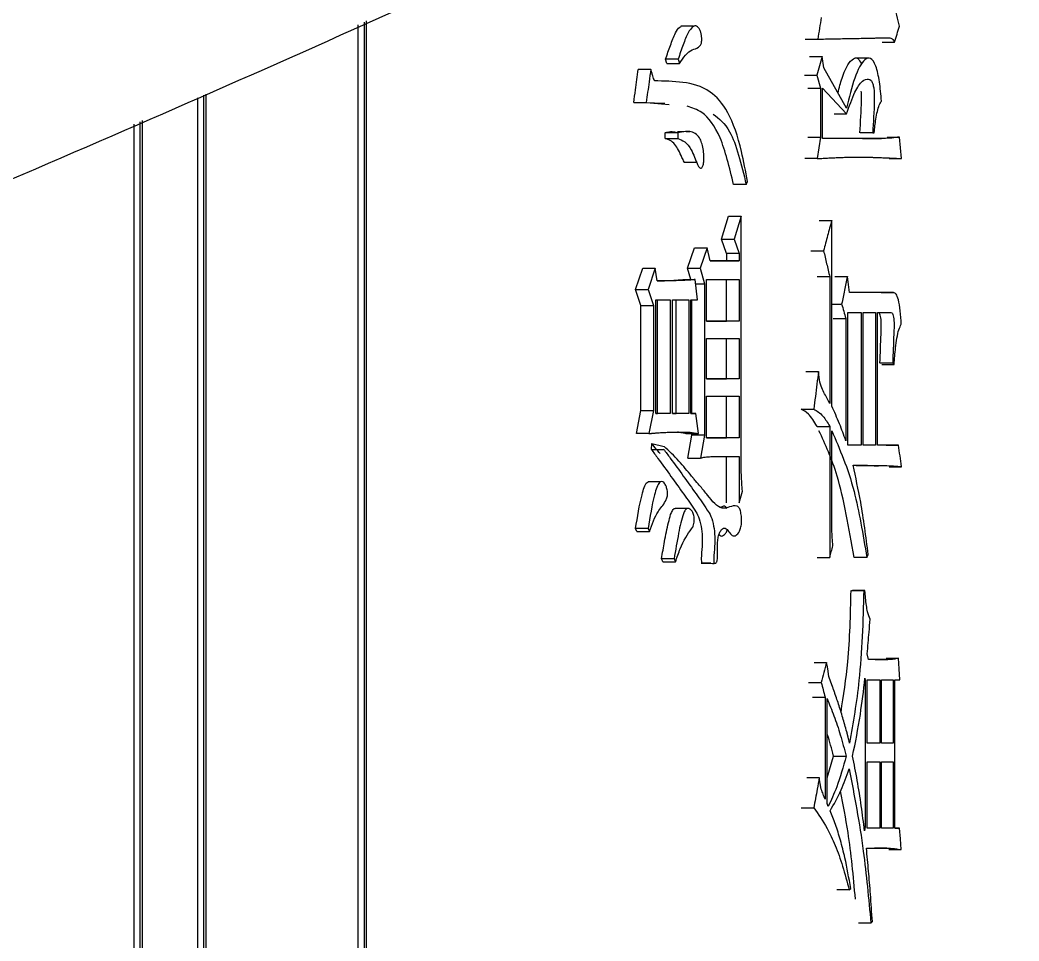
# Model space of a CAD drawing. Header units: millimetres. Extents: x 2687 to 4367, y 1046 to 2234.
# Drawn here: x 3500.65 to 3508.15, y 1393.02 to 1399.94 of the extents above; entities that cross this region are included whole.
import ezdxf

# ---------------------------------------------------------------- set-up
doc = ezdxf.new("R2010")
doc.units = ezdxf.units.MM

msp = doc.modelspace()

# ---------------------------------------------------------------- linework, layer by layer
at = {"color": 7, "linetype": 'Continuous', "lineweight": 25}
for p, q in [((3503.1852, 1399.905), (3503.1851, 1388.3222)), ((3503.2308, 1399.9262), (3503.2306, 1388.3222)), ((3503.2493, 1388.2722), (3503.2495, 1399.9349)), ((3505.7069, 1399.8951), (3505.6116, 1399.8951)), ((3506.5445, 1399.7987), (3506.6391, 1399.7987)), ((3507.1228, 1399.777), (3507.2161, 1399.777)), ((3505.5904, 1399.6472), (3505.4963, 1399.6472)), ((3505.5063, 1399.6147), (3505.4963, 1399.6472)), ((3505.5904, 1399.6472), (3505.6003, 1399.6147)), ((3506.5768, 1399.6688), (3506.6713, 1399.6688)), ((3506.6713, 1399.6688), (3506.6332, 1399.5282)), ((3506.6859, 1399.5823), (3506.6713, 1399.6688)), ((3507.0135, 1399.6543), (3506.9191, 1399.6543)), ((3505.385, 1399.5714), (3505.2912, 1399.5714)), ((3506.5386, 1399.5282), (3506.6332, 1399.5282)), ((3506.6332, 1399.5282), (3506.6596, 1399.4309)), ((3506.856, 1399.2794), (3506.6859, 1399.5823)), ((3502.0236, 1399.3775), (3502.0235, 1388.2722)), ((3502.0437, 1388.3222), (3502.0438, 1399.3859)), ((3506.6596, 1399.4309), (3506.6596, 1399.0631)), ((3506.6743, 1399.4309), (3506.856, 1399.2362)), ((3506.6743, 1399.0523), (3506.6743, 1399.4309)), ((3501.9787, 1399.3587), (3501.9786, 1388.2722)), ((3505.2572, 1399.3226), (3505.3509, 1399.3226)), ((3505.4895, 1399.3148), (3505.2572, 1399.3226)), ((3505.3509, 1399.3226), (3505.5224, 1399.3067)), ((3506.7618, 1399.2362), (3506.856, 1399.2362)), ((3501.502, 1399.1595), (3501.5019, 1390.4511)), ((3501.5464, 1399.178), (3501.5463, 1390.4511)), ((3501.5671, 1390.395), (3501.5672, 1399.1867)), ((3505.587, 1399.0955), (3505.493, 1399.0955)), ((3505.493, 1399.0522), (3505.493, 1399.0955)), ((3505.634, 1399.1025), (3505.5856, 1399.1025)), ((3505.587, 1399.0955), (3505.587, 1399.0522)), ((3505.6809, 1399.1025), (3505.6515, 1399.1025)), ((3507.0524, 1399.0955), (3506.9587, 1399.0955)), ((3507.0524, 1399.0955), (3507.0634, 1399.0955)), ((3505.493, 1399.0522), (3505.587, 1399.0522)), ((3506.6596, 1399.0631), (3506.6362, 1398.9008)), ((3507.1184, 1399.0523), (3506.6743, 1399.0523)), ((3506.9761, 1399.0523), (3507.0223, 1399.0523)), ((3507.0248, 1399.0523), (3507.1184, 1399.0523)), ((3507.1604, 1399.0631), (3507.2536, 1399.0631)), ((3507.2696, 1398.9008), (3507.2536, 1399.0631)), ((3505.634, 1398.8739), (3505.7293, 1398.874)), ((3506.6362, 1398.9008), (3506.5415, 1398.9008)), ((3507.1765, 1398.9008), (3507.2696, 1398.9008)), ((3506.1021, 1398.7061), (3506.0074, 1398.7061)), ((3505.9157, 1398.295), (3505.9696, 1398.4681)), ((3505.9696, 1398.4681), (3506.0642, 1398.4681)), ((3506.0642, 1398.4681), (3506.0103, 1398.295)), ((3506.0642, 1396.6183), (3506.0642, 1398.4681)), ((3506.6496, 1398.4357), (3506.744, 1398.4357)), ((3506.744, 1397.0402), (3506.744, 1398.4357)), ((3505.9157, 1398.295), (3506.0103, 1398.295)), ((3505.9538, 1398.1869), (3505.9157, 1398.295)), ((3506.0103, 1398.295), (3506.0484, 1398.1868)), ((3505.6612, 1398.0787), (3505.7133, 1398.2301)), ((3505.7133, 1398.2301), (3505.8077, 1398.2301)), ((3505.8077, 1398.2301), (3505.7554, 1398.0787)), ((3505.8304, 1398.1328), (3505.8077, 1398.2301)), ((3506.0484, 1398.1868), (3505.9538, 1398.1869)), ((3505.9538, 1398.1869), (3505.9538, 1398.1328)), ((3506.0484, 1398.1868), (3506.0484, 1398.1328)), ((3506.5884, 1398.2085), (3506.683, 1398.2085)), ((3505.9538, 1398.1328), (3506.0484, 1398.1328)), ((3505.2708, 1397.9164), (3505.3251, 1398.0787)), ((3505.3251, 1398.0787), (3505.4189, 1398.0787)), ((3505.4189, 1398.0787), (3505.3645, 1397.9164)), ((3505.4325, 1397.9813), (3505.4189, 1398.0787)), ((3505.6612, 1398.0787), (3505.7554, 1398.0787)), ((3505.6849, 1397.9921), (3505.6612, 1398.0787)), ((3505.7554, 1398.0787), (3505.7881, 1397.9597)), ((3505.6252, 1397.9921), (3505.7194, 1397.9921)), ((3505.7358, 1397.8407), (3505.7194, 1397.9921)), ((3505.7229, 1397.9597), (3505.7881, 1397.9597)), ((3505.7881, 1397.9597), (3505.7881, 1396.8239)), ((3505.8044, 1397.6784), (3505.8044, 1397.9921)), ((3505.8044, 1397.9921), (3506.0484, 1397.9921)), ((3505.9538, 1397.6784), (3505.9538, 1397.9921)), ((3506.0484, 1397.9921), (3506.0484, 1397.6784)), ((3506.6351, 1398.0138), (3506.7295, 1398.0138)), ((3506.7295, 1398.0138), (3506.7295, 1397.0619)), ((3506.7675, 1398.0138), (3506.8617, 1398.0138)), ((3505.2708, 1397.9164), (3505.3645, 1397.9164)), ((3505.3115, 1397.7974), (3505.2708, 1397.9164)), ((3505.3645, 1397.9164), (3505.4053, 1397.7974)), ((3507.2079, 1397.8948), (3506.8787, 1397.8948)), ((3507.1146, 1397.8948), (3507.2079, 1397.8948)), ((3505.3115, 1397.7974), (3505.4053, 1397.7974)), ((3505.3115, 1397.0077), (3505.3115, 1397.7974)), ((3505.4053, 1397.7974), (3505.4053, 1397.0077)), ((3505.4223, 1396.9861), (3505.4223, 1397.8407)), ((3505.4223, 1397.8407), (3505.5302, 1397.8407)), ((3505.4362, 1396.9861), (3505.4362, 1397.8407)), ((3505.5302, 1397.8407), (3505.5302, 1396.9861)), ((3505.5469, 1396.9861), (3505.5469, 1397.8407)), ((3505.5469, 1397.8407), (3505.6699, 1397.8407)), ((3505.5758, 1396.9861), (3505.5758, 1397.8407)), ((3505.6699, 1397.8407), (3505.6699, 1396.9861)), ((3505.6864, 1397.8407), (3505.7358, 1397.8407)), ((3505.6864, 1396.9861), (3505.6864, 1397.8407)), ((3505.6938, 1396.9861), (3505.6938, 1397.8407)), ((3506.744, 1397.8083), (3506.8189, 1397.8083)), ((3506.8645, 1396.7482), (3506.8645, 1397.7434)), ((3506.8645, 1397.7434), (3506.9661, 1397.7434)), ((3506.9661, 1397.7434), (3506.9661, 1396.7482)), ((3506.9801, 1396.7482), (3506.9801, 1397.7434)), ((3506.9801, 1397.7434), (3507.0744, 1397.7434)), ((3507.0744, 1397.7434), (3507.0744, 1396.7482)), ((3507.0882, 1397.7434), (3507.189, 1397.7434)), ((3507.0882, 1396.7482), (3507.0882, 1397.7434)), ((3507.0929, 1397.7434), (3507.189, 1397.7434)), ((3506.0484, 1397.6784), (3505.8044, 1397.6784)), ((3505.8044, 1397.6784), (3505.9538, 1397.6784)), ((3506.0484, 1397.6784), (3505.9538, 1397.6784)), ((3506.7561, 1397.7001), (3506.8503, 1397.7001)), ((3506.8503, 1397.7001), (3506.8503, 1396.7806)), ((3505.8044, 1397.2457), (3505.8044, 1397.5486)), ((3505.8044, 1397.5486), (3506.0484, 1397.5486)), ((3505.9537, 1397.2457), (3505.9538, 1397.5486)), ((3506.0484, 1397.5486), (3506.0484, 1397.2457)), ((3507.2025, 1397.3648), (3507.1092, 1397.3648)), ((3507.12, 1397.354), (3507.2133, 1397.354)), ((3507.2025, 1397.3648), (3507.2133, 1397.354)), ((3506.5503, 1397.3), (3506.645, 1397.3)), ((3506.0484, 1397.2457), (3505.8044, 1397.2457)), ((3505.8044, 1397.2457), (3505.9537, 1397.2457)), ((3506.0484, 1397.2457), (3505.9537, 1397.2457)), ((3505.8044, 1396.8022), (3505.8044, 1397.1159)), ((3505.8044, 1397.1159), (3506.0484, 1397.1159)), ((3505.9537, 1396.8022), (3505.9537, 1397.1159)), ((3506.0484, 1397.1159), (3506.0484, 1396.8022)), ((3505.2775, 1396.8347), (3505.3115, 1397.0077)), ((3505.3115, 1397.0077), (3505.4053, 1397.0077)), ((3505.4053, 1397.0077), (3505.3713, 1396.8347)), ((3505.5302, 1396.9861), (3505.4223, 1396.9861)), ((3505.4223, 1396.9861), (3505.4362, 1396.9861)), ((3505.5302, 1396.9861), (3505.4362, 1396.9861)), ((3505.6699, 1396.9861), (3505.5469, 1396.9861)), ((3505.5469, 1396.9861), (3505.5758, 1396.9861)), ((3505.6699, 1396.9861), (3505.5758, 1396.9861)), ((3505.7226, 1396.9861), (3505.6864, 1396.9861)), ((3505.6864, 1396.9861), (3505.7226, 1396.9861)), ((3505.7423, 1396.8347), (3505.7226, 1396.9861)), ((3506.5143, 1397.0185), (3506.6096, 1397.0185)), ((3505.3713, 1396.8347), (3505.2775, 1396.8347)), ((3505.5857, 1396.8455), (3505.6798, 1396.8455)), ((3505.6481, 1396.8347), (3505.7423, 1396.8347)), ((3505.6644, 1396.6508), (3505.6938, 1396.8239)), ((3505.6798, 1396.8455), (3505.7423, 1396.8347)), ((3505.6938, 1396.8239), (3505.6938, 1396.8347)), ((3505.7881, 1396.8239), (3505.6938, 1396.8239)), ((3505.7881, 1396.8239), (3505.7587, 1396.6508)), ((3506.635, 1396.8888), (3506.7295, 1396.8888)), ((3506.7295, 1396.8888), (3506.7295, 1395.9044)), ((3506.744, 1396.2073), (3506.744, 1396.8563)), ((3505.3892, 1396.7157), (3505.3926, 1396.7589)), ((3505.3926, 1396.7589), (3505.4848, 1396.7373)), ((3506.0484, 1396.8022), (3505.8044, 1396.8022)), ((3505.8044, 1396.8022), (3505.9537, 1396.8022)), ((3506.0484, 1396.8022), (3505.9537, 1396.8022)), ((3506.9661, 1396.7482), (3506.8645, 1396.7482)), ((3506.9661, 1396.7482), (3506.8721, 1396.7482)), ((3507.0744, 1396.7482), (3506.9801, 1396.7482)), ((3507.0744, 1396.7482), (3506.9807, 1396.7482)), ((3507.2455, 1396.7482), (3507.0882, 1396.7482)), ((3507.1523, 1396.7482), (3507.2455, 1396.7482)), ((3505.6644, 1396.6508), (3505.7587, 1396.6508)), ((3505.9537, 1396.3155), (3505.9537, 1396.6616)), ((3506.0484, 1396.6616), (3506.0484, 1396.3155)), ((3507.1764, 1396.5859), (3507.2696, 1396.5859)), ((3505.4585, 1396.4722), (3505.3646, 1396.4722)), ((3506.0484, 1396.3155), (3506.0736, 1396.402)), ((3505.6637, 1396.2728), (3505.5684, 1396.2728)), ((3505.2809, 1396.0991), (3505.2707, 1396.1207)), ((3505.2809, 1396.0991), (3505.3747, 1396.0991)), ((3505.3645, 1396.1207), (3505.3747, 1396.0991)), ((3507.0079, 1395.9044), (3507.019, 1395.926)), ((3505.5602, 1395.8936), (3505.4663, 1395.8936)), ((3505.4763, 1395.872), (3505.5703, 1395.872)), ((3505.8365, 1395.8611), (3505.7716, 1395.8611)), ((3506.635, 1395.9044), (3506.7295, 1395.9044)), ((3507.0079, 1395.9044), (3506.9141, 1395.9044)), ((3506.8917, 1395.6556), (3506.9856, 1395.6556)), ((3506.994, 1395.6556), (3506.9001, 1395.6556)), ((3506.994, 1395.6556), (3506.9856, 1395.6556)), ((3507.0218, 1395.1364), (3507.0107, 1395.1797)), ((3506.6117, 1395.1148), (3506.7063, 1395.1148)), ((3507.1646, 1395.1364), (3507.0218, 1395.1364)), ((3507.0712, 1395.1364), (3507.1646, 1395.1364)), ((3507.1523, 1395.1472), (3507.2455, 1395.1472)), ((3506.5708, 1394.9633), (3506.6654, 1394.9633)), ((3506.9968, 1394.9633), (3506.9968, 1393.8816)), ((3507.0107, 1394.509), (3507.0107, 1394.985)), ((3507.0107, 1394.985), (3507.1046, 1394.985)), ((3507.1046, 1394.985), (3507.1046, 1394.509)), ((3507.1183, 1394.509), (3507.1183, 1394.985)), ((3507.1183, 1394.985), (3507.2052, 1394.985)), ((3507.2052, 1394.985), (3507.2052, 1394.509)), ((3507.2186, 1394.985), (3507.2562, 1394.985)), ((3507.2186, 1393.8708), (3507.2186, 1394.985)), ((3506.6001, 1394.8551), (3506.6946, 1394.8551)), ((3506.6946, 1394.8551), (3506.6946, 1394.0871)), ((3506.7091, 1394.0547), (3506.7092, 1394.8443)), ((3507.1046, 1394.509), (3507.0107, 1394.509)), ((3507.1046, 1394.509), (3507.011, 1394.509)), ((3507.2052, 1394.509), (3507.1183, 1394.509)), ((3507.2052, 1394.509), (3507.1183, 1394.509)), ((3506.7091, 1394.2482), (3506.7574, 1394.4117)), ((3506.7588, 1394.4117), (3506.853, 1394.4117)), ((3507.0107, 1393.8708), (3507.0107, 1394.3684)), ((3507.0107, 1394.3684), (3507.1046, 1394.3684)), ((3507.1046, 1394.3684), (3507.1046, 1393.8708)), ((3507.1182, 1393.8708), (3507.1183, 1394.3684)), ((3507.1183, 1394.3684), (3507.2052, 1394.3684)), ((3507.2052, 1394.3684), (3507.2052, 1393.8708)), ((3506.5561, 1394.2494), (3506.6507, 1394.2494)), ((3506.7178, 1394.0331), (3506.7091, 1394.0547)), ((3506.9968, 1393.8816), (3506.9869, 1393.8816)), ((3506.9968, 1393.8816), (3506.9912, 1393.8492)), ((3507.1046, 1393.8708), (3507.0107, 1393.8708)), ((3507.1046, 1393.8708), (3507.011, 1393.8708)), ((3507.2052, 1393.8708), (3507.1182, 1393.8708)), ((3507.2052, 1393.8708), (3507.1182, 1393.8708)), ((3507.2535, 1393.8708), (3507.2186, 1393.8708)), ((3507.2186, 1393.8708), (3507.2535, 1393.8708)), ((3507.0051, 1393.7193), (3507.1591, 1393.7194)), ((3507.1591, 1393.7194), (3507.0657, 1393.7194)), ((3507.1737, 1393.7085), (3507.2669, 1393.7085)), ((3506.8758, 1393.4056), (3506.7816, 1393.4056)), ((3506.8758, 1393.4056), (3506.8871, 1393.4164)), ((3507.0384, 1393.1568), (3507.0495, 1393.1677))]:
    msp.add_line(p, q, dxfattribs=at)
at = {"color": 7, "linetype": 'Continuous', "lineweight": 25, "flags": 128}
for points in [[(3505.5063, 1399.6147), (3505.5475, 1399.6147), (3505.5739, 1399.6147), (3505.6003, 1399.6147)], [(3506.565, 1399.4309), (3506.6119, 1399.4309), (3506.6596, 1399.4309)], [(3506.565, 1399.0631), (3506.6119, 1399.0631), (3506.6596, 1399.0631)], [(3506.1021, 1398.7061), (3506.1067, 1398.7169), (3506.1114, 1398.7276)], [(3506.8787, 1397.8948), (3506.8702, 1397.9543), (3506.8617, 1398.0138)], [(3505.3892, 1396.7157), (3505.4314, 1396.7157), (3505.4573, 1396.7157), (3505.4831, 1396.7157)], [(3505.3645, 1396.1207), (3505.3297, 1396.1207), (3505.3002, 1396.1207), (3505.2707, 1396.1207)], [(3505.4763, 1395.872), (3505.4737, 1395.8775), (3505.4712, 1395.883), (3505.4663, 1395.8936)], [(3505.5603, 1395.8936), (3505.5628, 1395.8881), (3505.5665, 1395.88), (3505.5703, 1395.872)], [(3506.7237, 1395.0066), (3506.7166, 1395.0505), (3506.7114, 1395.0826), (3506.7063, 1395.1148)], [(3507.2562, 1394.985), (3507.2508, 1395.0661), (3507.2455, 1395.1472)], [(3506.994, 1394.9958), (3506.9954, 1394.9796), (3506.9968, 1394.9633)], [(3506.6654, 1394.1628), (3506.6581, 1394.2061), (3506.6507, 1394.2494)], [(3506.5149, 1394.0222), (3506.5383, 1394.0222), (3506.5624, 1394.0222), (3506.6096, 1394.0222)], [(3507.2669, 1393.7085), (3507.2602, 1393.7897), (3507.2535, 1393.8708)], [(3507.0384, 1393.1568), (3506.9994, 1393.1568), (3506.971, 1393.1568), (3506.9447, 1393.1568)]]:
    msp.add_lwpolyline(points, dxfattribs=at)
at = {"color": 7, "linetype": 'Continuous', "lineweight": 25}
for points, knots in [([(3433.103, 1384.9982), (3435.6633, 1385.0231), (3439.2437, 1385.0579), (3444.513, 1385.3366), (3448.9774, 1385.672), (3454.2935, 1386.2376), (3459.8625, 1387.0109), (3465.6759, 1388.0209), (3471.6471, 1389.277), (3477.7232, 1390.7877), (3483.8611, 1392.5584), (3490.0263, 1394.5925), (3496.1899, 1396.892), (3502.3267, 1399.4573), (3508.4149, 1402.2876), (3514.4344, 1405.3814), (3520.3671, 1408.736), (3526.1963, 1412.3482), (3531.906, 1416.2138), (3537.4816, 1420.3279), (3542.9088, 1424.6851), (3548.1745, 1429.2793), (3553.2658, 1434.1039), (3558.1707, 1439.1515), (3562.8776, 1444.4144), (3567.3754, 1449.8844), (3571.6536, 1455.5526), (3575.7023, 1461.4099), (3579.512, 1467.4465), (3583.0736, 1473.6524), (3586.3788, 1480.017), (3589.4197, 1486.5295), (3592.1888, 1493.1788), (3594.6792, 1499.9532), (3596.8846, 1506.8408), (3598.7993, 1513.8297), (3600.4178, 1520.9073), (3601.7357, 1528.0609), (3602.7486, 1535.2779), (3603.453, 1542.5451), (3603.8458, 1549.8493), (3603.9247, 1557.1772), (3603.6878, 1564.5152), (3603.1336, 1571.8499), (3602.2614, 1579.1676), (3601.0711, 1586.4546), (3599.563, 1593.6972), (3597.7379, 1600.8818), (3595.5975, 1607.9947), (3593.1436, 1615.0222), (3590.3788, 1621.9508), (3587.3061, 1628.7671), (3583.929, 1635.4577), (3580.2514, 1642.0096), (3576.2777, 1648.4096), (3572.0127, 1654.645), (3567.4616, 1660.703), (3562.6296, 1666.5713), (3557.5225, 1672.2377), (3552.1459, 1677.6903), (3546.6992, 1682.7379), (3541.2258, 1687.3901), (3535.7676, 1691.6596), (3530.1427, 1695.7019), (3524.3612, 1699.5104), (3518.4338, 1703.0785), (3512.3713, 1706.4005), (3506.1855, 1709.4708), (3499.8889, 1712.2842), (3493.4952, 1714.8362), (3487.02, 1717.1223), (3480.4823, 1719.1385), (3473.9074, 1720.8811), (3467.3346, 1722.3459), (3460.8407, 1723.5274), (3454.5512, 1724.4245), (3449.0275, 1725.008), (3444.1447, 1725.3756), (3439.3206, 1725.6153), (3433.3462, 1725.7324), (3427.8294, 1725.6221), (3422.5602, 1725.3503), (3418.0958, 1725.0129), (3412.7797, 1724.4479), (3407.2107, 1723.6744), (3401.3973, 1722.6644), (3395.4261, 1721.4084), (3389.35, 1719.8977), (3383.2121, 1718.127), (3377.0468, 1716.0928), (3370.8833, 1713.7933), (3364.7465, 1711.2281), (3358.6583, 1708.3978), (3352.6388, 1705.304), (3346.7061, 1701.9493), (3340.8769, 1698.3372), (3335.1672, 1694.4716), (3329.5916, 1690.3575), (3324.1643, 1686.0003), (3318.8987, 1681.4061), (3313.8073, 1676.5815), (3308.9025, 1671.5339), (3304.1956, 1666.2709), (3299.6978, 1660.801), (3295.4196, 1655.1327), (3291.3709, 1649.2755), (3287.5613, 1643.2389), (3283.9995, 1637.033), (3280.6947, 1630.6682), (3277.652, 1624.1563), (3274.89, 1617.5048), (3272.553, 1611.2228), (3271.2745, 1607.1176), (3270.7112, 1605.3092)], [0, 0, 0, 0, 0.010207, 0.014274, 0.021037, 0.028056, 0.035587, 0.043451, 0.051578, 0.059911, 0.06841, 0.077044, 0.085791, 0.094634, 0.103558, 0.112554, 0.121612, 0.130726, 0.13989, 0.149098, 0.158347, 0.167633, 0.176954, 0.186306, 0.195688, 0.205098, 0.214535, 0.223996, 0.233481, 0.242989, 0.252518, 0.262068, 0.271639, 0.281229, 0.290838, 0.300466, 0.310113, 0.319778, 0.329461, 0.339162, 0.348881, 0.358618, 0.368373, 0.378146, 0.387938, 0.397748, 0.407578, 0.417427, 0.427296, 0.437185, 0.447097, 0.457031, 0.466988, 0.47697, 0.486979, 0.497016, 0.507082, 0.517181, 0.527315, 0.537488, 0.547704, 0.556915, 0.566123, 0.575327, 0.584526, 0.593719, 0.602905, 0.612082, 0.621247, 0.630396, 0.639524, 0.64862, 0.657668, 0.666638, 0.675463, 0.683979, 0.691963, 0.697606, 0.703501, 0.71122, 0.721427, 0.725494, 0.732257, 0.739276, 0.746807, 0.754671, 0.762798, 0.771131, 0.77963, 0.788264, 0.797011, 0.805853, 0.814778, 0.823774, 0.832832, 0.841946, 0.85111, 0.860318, 0.869567, 0.878853, 0.888174, 0.897526, 0.906908, 0.916318, 0.925755, 0.935216, 0.944701, 0.954208, 0.963738, 0.973288, 0.982858, 0.992449, 1, 1, 1, 1]), ([(3507.2536, 1399.896), (3507.2402, 1399.9501), (3507.2144, 1400.0547), (3507.1797, 1400.2224), (3507.1588, 1400.3365), (3507.1484, 1400.3936)], [0, 0, 0, 0, 0.347854, 0.67337, 1, 1, 1, 1]), ([(3505.6003, 1399.6147), (3505.6153, 1399.6373), (3505.6455, 1399.6828), (3505.6944, 1399.7239), (3505.7317, 1399.7267), (3505.7543, 1399.7464), (3505.7621, 1399.758), (3505.7665, 1399.7738), (3505.7681, 1399.7897), (3505.7679, 1399.8107), (3505.7649, 1399.8348), (3505.7583, 1399.8604), (3505.7444, 1399.8854), (3505.7237, 1399.9023), (3505.6948, 1399.8922), (3505.6617, 1399.8433), (3505.6268, 1399.7551), (3505.6025, 1399.6846), (3505.5904, 1399.6472), (3505.5904, 1399.6472)], [0, 0, 0, 0, 0.122963, 0.247031, 0.370505, 0.395962, 0.421667, 0.433716, 0.445798, 0.461982, 0.485013, 0.50855, 0.540716, 0.603687, 0.664288, 0.751122, 0.871606, 0.999878, 1, 1, 1, 1]), ([(3506.6655, 1399.9609), (3506.6611, 1399.9339), (3506.6523, 1399.8798), (3506.6435, 1399.8257), (3506.6391, 1399.7987)], [0, 0, 0, 0, 0.5, 1, 1, 1, 1]), ([(3507.2161, 1399.777), (3507.2223, 1399.7969), (3507.2349, 1399.8365), (3507.2474, 1399.8762), (3507.2536, 1399.896)], [0, 0, 0, 0, 0.499999, 1, 1, 1, 1]), ([(3505.4963, 1399.6472), (3505.5081, 1399.6826), (3505.5318, 1399.7538), (3505.5662, 1399.8382), (3505.5943, 1399.8866), (3505.6089, 1399.8913), (3505.6123, 1399.8924)], [0, 0, 0, 0, 0.3465962, 0.6953672, 0.9290108, 1, 1, 1, 1]), ([(3506.6391, 1399.7987), (3506.6584, 1399.799), (3506.697, 1399.7998), (3506.7543, 1399.8008), (3506.8112, 1399.8019), (3506.8582, 1399.8027), (3506.9049, 1399.8035), (3506.9514, 1399.8044), (3507.0066, 1399.8055), (3507.0523, 1399.8066), (3507.0941, 1399.8076), (3507.125, 1399.8084), (3507.1539, 1399.809), (3507.1683, 1399.8093), (3507.1755, 1399.8095)], [0, 0, 0, 0, 0.104023, 0.208045, 0.312068, 0.416091, 0.468102, 0.572125, 0.676148, 0.78017, 0.832182, 0.916091, 0.958045, 1, 1, 1, 1]), ([(3507.1755, 1399.8095), (3507.1834, 1399.8079), (3507.1974, 1399.8051), (3507.2103, 1399.7856), (3507.2161, 1399.777)], [0, 0, 0, 0, 0.557581, 1, 1, 1, 1]), ([(3506.7915, 1399.3943), (3506.8011, 1399.4328), (3506.8295, 1399.5469), (3506.8822, 1399.6423), (3506.9364, 1399.668), (3506.9581, 1399.6291), (3506.9669, 1399.6134)], [0, 0, 0, 0, 0.215613, 0.638466, 0.853974, 1, 1, 1, 1]), ([(3507.1184, 1399.3335), (3507.1137, 1399.3824), (3507.1046, 1399.4787), (3507.0784, 1399.6067), (3507.0363, 1399.664), (3506.9783, 1399.6465), (3506.9127, 1399.5153), (3506.8751, 1399.3591), (3506.856, 1399.2794)], [0, 0, 0, 0, 0.1273113, 0.25064, 0.3763468, 0.5011022, 0.7458194, 1, 1, 1, 1]), ([(3505.2572, 1399.3226), (3505.2614, 1399.354), (3505.2693, 1399.4111), (3505.2806, 1399.494), (3505.2877, 1399.5456), (3505.2912, 1399.5714)], [0, 0, 0, 0, 0.377799, 0.688899, 1, 1, 1, 1]), ([(3505.385, 1399.5714), (3505.3807, 1399.5401), (3505.3729, 1399.483), (3505.3615, 1399.4), (3505.3544, 1399.3484), (3505.3509, 1399.3226)], [0, 0, 0, 0, 0.377734, 0.688867, 1, 1, 1, 1]), ([(3505.4122, 1399.4849), (3505.4082, 1399.4974), (3505.4018, 1399.518), (3505.3927, 1399.5469), (3505.3875, 1399.5633), (3505.385, 1399.5714)], [0, 0, 0, 0, 0.4325048, 0.7162517, 1, 1, 1, 1]), ([(3506.1114, 1398.7276), (3506.0974, 1398.8053), (3506.061, 1399.0072), (3505.9692, 1399.2712), (3505.8139, 1399.437), (3505.6267, 1399.4801), (3505.484, 1399.4833), (3505.4122, 1399.4848)], [0, 0, 0, 0, 0.112639, 0.292888, 0.474955, 0.735645, 1, 1, 1, 1]), ([(3506.856, 1399.2362), (3506.8763, 1399.2944), (3506.9124, 1399.3979), (3506.9701, 1399.4884), (3507.0121, 1399.5006), (3507.0383, 1399.4934), (3507.0509, 1399.4707), (3507.0591, 1399.4423), (3507.0645, 1399.3965), (3507.0635, 1399.2772), (3507.0572, 1399.175), (3507.0524, 1399.0955)], [0, 0, 0, 0, 0.23749, 0.42213, 0.564767, 0.621672, 0.660735, 0.693272, 0.725999, 0.787152, 1, 1, 1, 1]), ([(3506.9564, 1399.0955), (3506.9611, 1399.1759), (3506.9667, 1399.2724), (3506.9687, 1399.3795), (3506.9668, 1399.4019), (3506.9662, 1399.4083)], [0, 0, 0, 0, 0.779722, 0.936775, 1, 1, 1, 1]), ([(3507.0634, 1399.0955), (3507.0673, 1399.13), (3507.0737, 1399.1864), (3507.0868, 1399.2564), (3507.1009, 1399.3054), (3507.1126, 1399.3242), (3507.1184, 1399.3335)], [0, 0, 0, 0, 0.348649, 0.570981, 0.788219, 1, 1, 1, 1]), ([(3506.0074, 1398.7061), (3505.9765, 1398.8338), (3505.9159, 1399.085), (3505.7835, 1399.2574), (3505.6956, 1399.2832), (3505.6583, 1399.2942)], [0, 0, 0, 0, 0.372916, 0.733547, 1, 1, 1, 1]), ([(3505.8541, 1399.2343), (3505.8975, 1399.201), (3506.0015, 1399.1214), (3506.0651, 1398.8588), (3506.1021, 1398.7061)], [0, 0, 0, 0, 0.418252, 1, 1, 1, 1]), ([(3505.493, 1399.0955), (3505.5109, 1399.1), (3505.542, 1399.1079), (3505.5728, 1399.1002), (3505.586, 1399.0969)], [0, 0, 0, 0, 0.573402, 1, 1, 1, 1]), ([(3505.587, 1399.0522), (3505.6048, 1399.0455), (3505.6404, 1399.0321), (3505.6936, 1398.9728), (3505.7232, 1398.8819), (3505.7464, 1398.8369), (3505.7573, 1398.8275), (3505.7675, 1398.8306), (3505.7757, 1398.8422), (3505.7808, 1398.859), (3505.7838, 1398.8811), (3505.7845, 1398.9166), (3505.7809, 1398.9633), (3505.7711, 1399.0115), (3505.7541, 1399.0554), (3505.7125, 1399.1051), (3505.6541, 1399.1075), (3505.6064, 1399.0989), (3505.587, 1399.0955)], [0, 0, 0, 0, 0.115518, 0.231634, 0.360314, 0.38877, 0.411137, 0.433609, 0.45467, 0.468652, 0.482629, 0.505933, 0.545458, 0.585905, 0.62732, 0.690876, 0.874624, 1, 1, 1, 1]), ([(3505.6351, 1398.8762), (3505.6299, 1398.8875), (3505.608, 1398.9353), (3505.5646, 1399.0271), (3505.5182, 1399.0433), (3505.493, 1399.0522)], [0, 0, 0, 0, 0.12447, 0.525331, 1, 1, 1, 1]), ([(3507.2536, 1399.0631), (3507.2345, 1399.0602), (3507.2026, 1399.0555), (3507.1574, 1399.053), (3507.1314, 1399.0525), (3507.1184, 1399.0523)], [0, 0, 0, 0, 0.427543, 0.713753, 1, 1, 1, 1]), ([(3506.6362, 1398.9008), (3506.6398, 1398.901), (3506.6471, 1398.9014), (3506.658, 1398.902), (3506.6726, 1398.9028), (3506.6907, 1398.9038), (3506.7125, 1398.905), (3506.7341, 1398.9061), (3506.7557, 1398.9071), (3506.7772, 1398.9081), (3506.7986, 1398.909), (3506.8164, 1398.9097), (3506.8342, 1398.9103), (3506.852, 1398.9108), (3506.8732, 1398.9114), (3506.8908, 1398.9117), (3506.9049, 1398.9118), (3506.9154, 1398.9119), (3506.9259, 1398.912), (3506.9364, 1398.912), (3506.9452, 1398.912), (3506.9521, 1398.912), (3506.9574, 1398.912), (3506.9626, 1398.912), (3506.9678, 1398.9119), (3506.9722, 1398.9119), (3506.9756, 1398.9119), (3506.9791, 1398.9118), (3506.9835, 1398.9118), (3506.9887, 1398.9117), (3506.9939, 1398.9117), (3506.9991, 1398.9116), (3507.0043, 1398.9115), (3507.0095, 1398.9114), (3507.0164, 1398.9113), (3507.025, 1398.9111), (3507.0353, 1398.9109), (3507.0457, 1398.9106), (3507.056, 1398.9103), (3507.0663, 1398.91), (3507.0765, 1398.9097), (3507.0902, 1398.9092), (3507.1073, 1398.9086), (3507.1277, 1398.9078), (3507.148, 1398.9069), (3507.1683, 1398.906), (3507.1851, 1398.9052), (3507.1985, 1398.9045), (3507.2086, 1398.904), (3507.2187, 1398.9035), (3507.2287, 1398.903), (3507.2387, 1398.9025), (3507.2488, 1398.9019), (3507.2592, 1398.9014), (3507.2661, 1398.901), (3507.2696, 1398.9008)], [0, 0, 0, 0, 0.016501, 0.033002, 0.049503, 0.082504, 0.115506, 0.148508, 0.18151, 0.214512, 0.247513, 0.280515, 0.297016, 0.330018, 0.36302, 0.396021, 0.412522, 0.429023, 0.445524, 0.462025, 0.478526, 0.486776, 0.495027, 0.503277, 0.511528, 0.519778, 0.523903, 0.528029, 0.536279, 0.54453, 0.55278, 0.56103, 0.569281, 0.577531, 0.585782, 0.602283, 0.618784, 0.635284, 0.651785, 0.668286, 0.684787, 0.701288, 0.73429, 0.767292, 0.800293, 0.833295, 0.866297, 0.882798, 0.899299, 0.9158, 0.932301, 0.948801, 0.965302, 0.982651, 1, 1, 1, 1]), ([(3506.744, 1398.4357), (3506.7339, 1398.3978), (3506.7136, 1398.3221), (3506.6932, 1398.2464), (3506.683, 1398.2085)], [0, 0, 0, 0, 0.5, 1, 1, 1, 1]), ([(3506.683, 1398.2085), (3506.6908, 1398.1761), (3506.7063, 1398.1112), (3506.7218, 1398.0463), (3506.7295, 1398.0138)], [0, 0, 0, 0, 0.500001, 1, 1, 1, 1]), ([(3506.0484, 1398.1328), (3506.0166, 1398.1328), (3505.9446, 1398.1328), (3505.8713, 1398.1328), (3505.8304, 1398.1328)], [0, 0, 0, 0, 0.44202, 1, 1, 1, 1]), ([(3505.8304, 1398.1328), (3505.8313, 1398.1328), (3505.8729, 1398.1328), (3505.9137, 1398.1328), (3505.9538, 1398.1328)], [0, 0, 0, 0, 0.020471, 1, 1, 1, 1]), ([(3505.7194, 1397.9921), (3505.7178, 1397.992), (3505.7133, 1397.9915), (3505.7056, 1397.9908), (3505.6965, 1397.9899), (3505.6888, 1397.9892), (3505.6827, 1397.9886), (3505.6781, 1397.9883), (3505.6735, 1397.9879), (3505.6689, 1397.9875), (3505.6643, 1397.9872), (3505.6597, 1397.9869), (3505.6551, 1397.9866), (3505.6458, 1397.9861), (3505.6135, 1397.9844), (3505.5764, 1397.983), (3505.5437, 1397.9825), (3505.5344, 1397.9823), (3505.5297, 1397.9822), (3505.5251, 1397.9822), (3505.5204, 1397.9821), (3505.5157, 1397.982), (3505.511, 1397.982), (3505.5063, 1397.9819), (3505.5017, 1397.9819), (3505.497, 1397.9818), (3505.4923, 1397.9818), (3505.4876, 1397.9817), (3505.4829, 1397.9817), (3505.4782, 1397.9816), (3505.4743, 1397.9816), (3505.4711, 1397.9816), (3505.4688, 1397.9816), (3505.4664, 1397.9815), (3505.4641, 1397.9815), (3505.4617, 1397.9815), (3505.4594, 1397.9815), (3505.457, 1397.9815), (3505.4547, 1397.9815), (3505.4523, 1397.9814), (3505.45, 1397.9814), (3505.4476, 1397.9814), (3505.4453, 1397.9814), (3505.4429, 1397.9814), (3505.4405, 1397.9813), (3505.4382, 1397.9813), (3505.4355, 1397.9813), (3505.4336, 1397.9813), (3505.4325, 1397.9813)], [0, 0, 0, 0, 0.016204, 0.048613, 0.081022, 0.11343, 0.129634, 0.145839, 0.162043, 0.178247, 0.194452, 0.210656, 0.22686, 0.243065, 0.307882, 0.567153, 0.631971, 0.648175, 0.664379, 0.680584, 0.696788, 0.712992, 0.729197, 0.745401, 0.761605, 0.777809, 0.794014, 0.810218, 0.826422, 0.842627, 0.858831, 0.866933, 0.875035, 0.883137, 0.89124, 0.899342, 0.907444, 0.915546, 0.923648, 0.93175, 0.939853, 0.947955, 0.956057, 0.964159, 0.972261, 0.980363, 0.988466, 1, 1, 1, 1]), ([(3505.4331, 1397.9823), (3505.4516, 1397.9825), (3505.5162, 1397.9833), (3505.5798, 1397.9885), (3505.6252, 1397.9921)], [0, 0, 0, 0, 0.286199, 1, 1, 1, 1]), ([(3506.8617, 1398.0138), (3506.8545, 1397.9796), (3506.8403, 1397.911), (3506.826, 1397.8425), (3506.8189, 1397.8083)], [0, 0, 0, 0, 0.499999, 1, 1, 1, 1]), ([(3507.2669, 1397.6569), (3507.2623, 1397.7249), (3507.2559, 1397.8183), (3507.2283, 1397.8872), (3507.2147, 1397.8923), (3507.2079, 1397.8948)], [0, 0, 0, 0, 0.57516, 0.790026, 1, 1, 1, 1]), ([(3506.8189, 1397.8083), (3506.8241, 1397.7902), (3506.8346, 1397.7542), (3506.845, 1397.7181), (3506.8503, 1397.7001)], [0, 0, 0, 0, 0.500002, 1, 1, 1, 1]), ([(3507.1064, 1397.3648), (3507.1095, 1397.4373), (3507.1133, 1397.5278), (3507.1159, 1397.6364), (3507.1163, 1397.6832), (3507.1119, 1397.7159), (3507.1066, 1397.7346), (3507.0998, 1397.742), (3507.0952, 1397.743), (3507.0929, 1397.7434)], [0, 0, 0, 0, 0.5086791, 0.6355929, 0.7626286, 0.8246529, 0.8841163, 0.9426063, 1, 1, 1, 1]), ([(3507.189, 1397.7434), (3507.1931, 1397.7427), (3507.1997, 1397.7415), (3507.2071, 1397.7208), (3507.2146, 1397.6706), (3507.2087, 1397.5445), (3507.205, 1397.4362), (3507.2025, 1397.3648)], [0, 0, 0, 0, 0.100649, 0.162017, 0.226226, 0.489486, 1, 1, 1, 1]), ([(3507.2133, 1397.354), (3507.2164, 1397.3961), (3507.2215, 1397.465), (3507.2338, 1397.5528), (3507.2476, 1397.6188), (3507.2605, 1397.6443), (3507.2669, 1397.6569)], [0, 0, 0, 0, 0.348454, 0.571203, 0.789125, 1, 1, 1, 1]), ([(3506.6449, 1397.2999), (3506.6411, 1397.2688), (3506.6332, 1397.2064), (3506.6215, 1397.1126), (3506.6136, 1397.0499), (3506.6096, 1397.0186)], [0, 0, 0, 0, 0.331265, 0.665632, 1, 1, 1, 1]), ([(3506.7295, 1397.0619), (3506.7185, 1397.0829), (3506.7003, 1397.1175), (3506.6747, 1397.1641), (3506.6537, 1397.2169), (3506.6479, 1397.2719), (3506.645, 1397.2999)], [0, 0, 0, 0, 0.334928, 0.552034, 0.77193, 1, 1, 1, 1]), ([(3506.634, 1396.8888), (3506.6127, 1396.9239), (3506.5748, 1396.9864), (3506.5327, 1397.0087), (3506.5143, 1397.0185)], [0, 0, 0, 0, 0.562835, 1, 1, 1, 1]), ([(3506.6096, 1397.0185), (3506.633, 1397.0045), (3506.675, 1396.9794), (3506.7128, 1396.9166), (3506.7295, 1396.8888)], [0, 0, 0, 0, 0.556867, 1, 1, 1, 1]), ([(3506.8503, 1396.7806), (3506.8347, 1396.8238), (3506.8102, 1396.8922), (3506.7741, 1396.9764), (3506.7541, 1397.019), (3506.744, 1397.0402)], [0, 0, 0, 0, 0.460317, 0.729933, 1, 1, 1, 1]), ([(3505.3713, 1396.8347), (3505.373, 1396.8348), (3505.3754, 1396.835), (3505.3796, 1396.8354), (3505.3837, 1396.8358), (3505.3887, 1396.8362), (3505.3937, 1396.8366), (3505.3986, 1396.837), (3505.4036, 1396.8375), (3505.4102, 1396.838), (3505.4185, 1396.8387), (3505.4284, 1396.8395), (3505.4382, 1396.8403), (3505.458, 1396.8418), (3505.481, 1396.8432), (3505.5039, 1396.8442), (3505.5154, 1396.8447), (3505.5235, 1396.8449), (3505.5317, 1396.8452), (3505.5415, 1396.8454), (3505.5513, 1396.8456), (3505.561, 1396.8458), (3505.5708, 1396.8459), (3505.5806, 1396.8459), (3505.5903, 1396.846), (3505.6, 1396.846), (3505.6081, 1396.846), (3505.6146, 1396.846), (3505.6194, 1396.846), (3505.6243, 1396.846), (3505.6291, 1396.8459), (3505.634, 1396.8459), (3505.6388, 1396.8459), (3505.6437, 1396.8458), (3505.6485, 1396.8458), (3505.6533, 1396.8457), (3505.6582, 1396.8457), (3505.6622, 1396.8457), (3505.6654, 1396.8456), (3505.6678, 1396.8456), (3505.6702, 1396.8456), (3505.6727, 1396.8456), (3505.6747, 1396.8455), (3505.6771, 1396.8455), (3505.6786, 1396.8455), (3505.6798, 1396.8455)], [0, 0, 0, 0, 0.015876, 0.023814, 0.03969, 0.055566, 0.071442, 0.087319, 0.103195, 0.119071, 0.150823, 0.182575, 0.214327, 0.246079, 0.373089, 0.436594, 0.468346, 0.484222, 0.515974, 0.547726, 0.579478, 0.611231, 0.642983, 0.674735, 0.706487, 0.738239, 0.769992, 0.785868, 0.801744, 0.81762, 0.833496, 0.849372, 0.865248, 0.881124, 0.897, 0.912877, 0.928753, 0.944629, 0.952567, 0.960505, 0.968443, 0.976381, 0.984319, 0.988288, 1, 1, 1, 1]), ([(3505.4718, 1396.8426), (3505.4978, 1396.8437), (3505.5349, 1396.8452), (3505.5842, 1396.8455), (3505.5922, 1396.8455), (3505.5969, 1396.8455), (3505.5963, 1396.8455), (3505.5963, 1396.8455)], [0, 0, 0, 0, 0.614445, 0.874941, 0.976381, 0.999372, 1, 1, 1, 1]), ([(3505.6481, 1396.8347), (3505.6425, 1396.8357), (3505.6312, 1396.8376), (3505.6104, 1396.8412), (3505.5952, 1396.8438), (3505.5857, 1396.8455)], [0, 0, 0, 0, 0.2713542, 0.5427087, 1, 1, 1, 1]), ([(3506.912, 1395.9044), (3506.8744, 1396.1238), (3506.808, 1396.5107), (3506.6967, 1396.7519), (3506.6485, 1396.8563)], [0, 0, 0, 0, 0.567143, 1, 1, 1, 1]), ([(3506.744, 1396.8563), (3506.8046, 1396.7177), (3506.9145, 1396.4667), (3506.979, 1396.0784), (3507.0079, 1395.9044)], [0, 0, 0, 0, 0.551948, 1, 1, 1, 1]), ([(3505.4545, 1396.6854), (3505.4527, 1396.6875), (3505.4373, 1396.7059), (3505.4181, 1396.7286), (3505.3997, 1396.7504), (3505.3947, 1396.7564), (3505.3932, 1396.7582), (3505.3927, 1396.7587), (3505.3926, 1396.7589)], [0, 0, 0, 0, 0.088199, 0.752198, 0.928123, 0.977067, 0.991785, 1, 1, 1, 1]), ([(3505.3892, 1396.7157), (3505.4057, 1396.6933), (3505.4881, 1396.5814), (3505.5973, 1396.4283), (3505.6986, 1396.2881), (3505.7442, 1396.2142), (3505.7644, 1396.1433), (3505.773, 1396.0617), (3505.7709, 1395.9791), (3505.763, 1395.9134), (3505.7651, 1395.8693), (3505.7658, 1395.8556)], [0, 0, 0, 0, 0.102769, 0.513822, 0.691909, 0.752785, 0.814473, 0.868272, 0.914396, 0.973433, 1, 1, 1, 1]), ([(3505.4817, 1396.7175), (3505.4982, 1396.6951), (3505.5807, 1396.5834), (3505.6903, 1396.431), (3505.7916, 1396.2893), (3505.8377, 1396.2162), (3505.8583, 1396.1458), (3505.8674, 1396.0641), (3505.8655, 1395.9803), (3505.8574, 1395.914), (3505.8595, 1395.8693), (3505.8602, 1395.8556)], [0, 0, 0, 0, 0.102395, 0.511938, 0.690628, 0.751585, 0.813368, 0.867382, 0.913423, 0.973554, 1, 1, 1, 1]), ([(3505.866, 1395.8611), (3505.8683, 1395.8606), (3505.8729, 1395.8594), (3505.8783, 1395.8661), (3505.8819, 1395.8742), (3505.8847, 1395.8853), (3505.8871, 1395.9094), (3505.8864, 1395.9399), (3505.8856, 1395.9677), (3505.885, 1395.9959), (3505.8868, 1396.0295), (3505.8937, 1396.0668), (3505.9041, 1396.0958), (3505.9169, 1396.1148), (3505.9307, 1396.1251), (3505.9496, 1396.1261), (3505.9713, 1396.0974), (3505.9971, 1396.0617), (3506.0259, 1396.0668), (3506.0464, 1396.0886), (3506.0577, 1396.1155), (3506.0624, 1396.1325), (3506.0656, 1396.1516), (3506.0671, 1396.1725), (3506.0672, 1396.1939), (3506.0657, 1396.2152), (3506.0626, 1396.2353), (3506.0583, 1396.2534), (3506.053, 1396.2686), (3506.0449, 1396.284), (3506.0003, 1396.3049), (3505.9201, 1396.2343), (3505.829, 1396.3503), (3505.7644, 1396.4302), (3505.7306, 1396.4687), (3505.7126, 1396.4896), (3505.7024, 1396.5016), (3505.6645, 1396.5471), (3505.5931, 1396.6383), (3505.5225, 1396.7029), (3505.4848, 1396.7373)], [0, 0, 0, 0, 0.0073787, 0.0150243, 0.0185756, 0.0221542, 0.0301488, 0.0452853, 0.0551706, 0.0606045, 0.0761177, 0.0914291, 0.1062873, 0.1223904, 0.1379565, 0.1534235, 0.1843059, 0.2154784, 0.2469224, 0.2782932, 0.2869385, 0.2948589, 0.3024354, 0.3101004, 0.3179917, 0.3256944, 0.3335974, 0.342062, 0.35006, 0.3577981, 0.3738098, 0.4991891, 0.6241938, 0.686833, 0.7292145, 0.7420731, 0.749377, 0.7648573, 0.8744701, 1, 1, 1, 1]), ([(3505.7587, 1396.6508), (3505.7703, 1396.6534), (3505.7891, 1396.6576), (3505.8152, 1396.6602), (3505.8296, 1396.6611), (3505.8369, 1396.6616)], [0, 0, 0, 0, 0.443386, 0.721661, 1, 1, 1, 1]), ([(3505.8369, 1396.6616), (3505.8724, 1396.6616), (3505.9436, 1396.6616), (3506.0134, 1396.6616), (3506.0484, 1396.6616)], [0, 0, 0, 0, 0.499996, 1, 1, 1, 1]), ([(3506.0736, 1396.402), (3506.0705, 1396.4418), (3506.0649, 1396.5129), (3506.0644, 1396.5861), (3506.0642, 1396.6183)], [0, 0, 0, 0, 0.558835, 1, 1, 1, 1]), ([(3506.9042, 1396.5967), (3506.9134, 1396.5967), (3506.925, 1396.5966), (3506.9376, 1396.5965), (3506.9434, 1396.5965), (3506.9491, 1396.5965), (3506.9549, 1396.5964), (3506.9606, 1396.5964), (3506.9664, 1396.5964), (3506.9721, 1396.5963), (3506.9778, 1396.5963), (3506.9858, 1396.5962), (3506.9949, 1396.5962), (3507.0064, 1396.5961), (3507.0177, 1396.596), (3507.0291, 1396.5959), (3507.0404, 1396.5958), (3507.0518, 1396.5957), (3507.0631, 1396.5956), (3507.0743, 1396.5955), (3507.0856, 1396.5954), (3507.0968, 1396.5953), (3507.1081, 1396.5951), (3507.1327, 1396.5949), (3507.1595, 1396.594), (3507.1861, 1396.5925), (3507.1993, 1396.5916), (3507.2104, 1396.5908), (3507.2192, 1396.5902), (3507.2258, 1396.5896), (3507.2324, 1396.5891), (3507.239, 1396.5886), (3507.2455, 1396.588), (3507.251, 1396.5875), (3507.2567, 1396.5871), (3507.2625, 1396.5866), (3507.2672, 1396.5861), (3507.2696, 1396.5859)], [0, 0, 0, 0, 0.073851, 0.092313, 0.101545, 0.120007, 0.13847, 0.147702, 0.166164, 0.184627, 0.193858, 0.212321, 0.249246, 0.267709, 0.304634, 0.34156, 0.360022, 0.396948, 0.433873, 0.452336, 0.489261, 0.526187, 0.544649, 0.581575, 0.729279, 0.766204, 0.803129, 0.840055, 0.858517, 0.87698, 0.895443, 0.913906, 0.932368, 0.950831, 0.960062, 0.980031, 1, 1, 1, 1]), ([(3507.019, 1395.926), (3507.0016, 1396.0605), (3506.9706, 1396.2991), (3506.9243, 1396.5063), (3506.9042, 1396.5967)], [0, 0, 0, 0, 0.563405, 1, 1, 1, 1]), ([(3506.9271, 1396.5959), (3506.9663, 1396.5954), (3507.0265, 1396.5946), (3507.0739, 1396.5931), (3507.0982, 1396.5918), (3507.0969, 1396.592), (3507.0969, 1396.592)], [0, 0, 0, 0, 0.589994, 0.905714, 0.998278, 1, 1, 1, 1]), ([(3505.2707, 1396.1207), (3505.2851, 1396.209), (3505.3031, 1396.32), (3505.3349, 1396.4318), (3505.3517, 1396.4664), (3505.3626, 1396.4698), (3505.3653, 1396.4707)], [0, 0, 0, 0, 0.631101, 0.79287, 0.948278, 1, 1, 1, 1]), ([(3505.3747, 1396.0991), (3505.3951, 1396.1541), (3505.4311, 1396.2515), (3505.4824, 1396.2982), (3505.505, 1396.3458), (3505.5098, 1396.3662), (3505.5115, 1396.3843), (3505.5099, 1396.4035), (3505.5052, 1396.4249), (3505.4966, 1396.4493), (3505.4834, 1396.4702), (3505.4671, 1396.4763), (3505.448, 1396.4687), (3505.4286, 1396.4326), (3505.3969, 1396.3191), (3505.3789, 1396.2086), (3505.3645, 1396.1207)], [0, 0, 0, 0, 0.207426, 0.367179, 0.400689, 0.416558, 0.431268, 0.448073, 0.466649, 0.497247, 0.53852, 0.578669, 0.62014, 0.682425, 0.747233, 1, 1, 1, 1]), ([(3505.4662, 1395.8936), (3505.4733, 1395.9371), (3505.4887, 1396.0315), (3505.5119, 1396.1416), (3505.5318, 1396.2227), (3505.5482, 1396.2591), (3505.561, 1396.2737), (3505.5679, 1396.2718), (3505.569, 1396.2715)], [0, 0, 0, 0, 0.286836, 0.622371, 0.77209, 0.876707, 0.981619, 1, 1, 1, 1]), ([(3505.5703, 1395.872), (3505.5821, 1395.9055), (3505.6178, 1396.0069), (3505.664, 1396.0863), (3505.7, 1396.1301), (3505.7064, 1396.1474), (3505.7101, 1396.1687), (3505.7114, 1396.1906), (3505.7103, 1396.2107), (3505.7067, 1396.2285), (3505.6965, 1396.2516), (3505.6807, 1396.2681), (3505.6612, 1396.2759), (3505.644, 1396.2623), (3505.618, 1396.2063), (3505.5912, 1396.0758), (3505.5712, 1395.958), (3505.5602, 1395.8936)], [0, 0, 0, 0, 0.118686, 0.359193, 0.382947, 0.402076, 0.42122, 0.441111, 0.455767, 0.470498, 0.490907, 0.5484, 0.590659, 0.633123, 0.67426, 0.821853, 1, 1, 1, 1]), ([(3505.9568, 1396.2706), (3505.9554, 1396.2734), (3505.9522, 1396.2799), (3505.9438, 1396.2883), (3505.9332, 1396.2907), (3505.9218, 1396.2815), (3505.9149, 1396.2821), (3505.9112, 1396.2825)], [0, 0, 0, 0, 0.10465, 0.247836, 0.561594, 0.77082, 1, 1, 1, 1]), ([(3506.7527, 1395.991), (3506.7498, 1396.0307), (3506.7446, 1396.1019), (3506.7442, 1396.175), (3506.744, 1396.2073)], [0, 0, 0, 0, 0.558835, 1, 1, 1, 1]), ([(3505.898, 1396.0759), (3505.9021, 1396.0719), (3505.9154, 1396.059), (3505.9346, 1396.0716), (3505.9511, 1396.0887), (3505.9573, 1396.1035), (3505.9596, 1396.109)], [0, 0, 0, 0, 0.198082, 0.637662, 0.867691, 1, 1, 1, 1]), ([(3506.7295, 1395.9044), (3506.7334, 1395.9188), (3506.7411, 1395.9477), (3506.7488, 1395.9765), (3506.7527, 1395.991)], [0, 0, 0, 0, 0.5, 1, 1, 1, 1]), ([(3505.8602, 1395.8556), (3505.8443, 1395.8576), (3505.8165, 1395.8611), (3505.7858, 1395.8614), (3505.7704, 1395.8594), (3505.7667, 1395.8576), (3505.7659, 1395.8566), (3505.7658, 1395.856), (3505.7658, 1395.8558), (3505.7658, 1395.8556)], [0, 0, 0, 0, 0.493604, 0.861876, 0.955662, 0.982084, 0.991539, 0.995796, 1, 1, 1, 1]), ([(3505.7716, 1395.8611), (3505.7704, 1395.8611), (3505.7684, 1395.8611), (3505.7665, 1395.8611), (3505.7661, 1395.8611), (3505.7661, 1395.8611), (3505.7662, 1395.8611), (3505.7717, 1395.8611), (3505.7903, 1395.8611), (3505.8125, 1395.8611), (3505.8289, 1395.8611), (3505.8369, 1395.8611)], [0, 0, 0, 0, 0.129284, 0.19753, 0.205182, 0.20766, 0.209322, 0.209922, 0.474182, 0.743585, 1, 1, 1, 1]), ([(3506.8143, 1394.7419), (3506.8336, 1394.8657), (3506.8779, 1395.1499), (3506.8855, 1395.4731), (3506.8898, 1395.6556)], [0, 0, 0, 0, 0.435329, 1, 1, 1, 1]), ([(3506.9856, 1395.6556), (3506.9785, 1395.4241), (3506.966, 1395.0143), (3506.9051, 1394.6622), (3506.8786, 1394.509)], [0, 0, 0, 0, 0.56492, 1, 1, 1, 1]), ([(3507.0329, 1395.4393), (3507.0263, 1395.4568), (3507.0152, 1395.4858), (3507.0044, 1395.5434), (3506.9978, 1395.5977), (3506.9953, 1395.6363), (3506.994, 1395.6556)], [0, 0, 0, 0, 0.330275, 0.550122, 0.773937, 1, 1, 1, 1]), ([(3507.0107, 1395.1797), (3507.0156, 1395.2342), (3507.0233, 1395.3204), (3507.0304, 1395.4073), (3507.0329, 1395.4393)], [0, 0, 0, 0, 0.632425, 1, 1, 1, 1]), ([(3506.7063, 1395.1148), (3506.6995, 1395.0895), (3506.6859, 1395.039), (3506.6722, 1394.9886), (3506.6654, 1394.9633)], [0, 0, 0, 0, 0.5, 1, 1, 1, 1]), ([(3507.2455, 1395.1472), (3507.2361, 1395.1448), (3507.218, 1395.1401), (3507.191, 1395.1374), (3507.1734, 1395.1368), (3507.1646, 1395.1364)], [0, 0, 0, 0, 0.350188, 0.675022, 1, 1, 1, 1]), ([(3506.6654, 1394.9633), (3506.6703, 1394.9453), (3506.68, 1394.9092), (3506.6897, 1394.8732), (3506.6946, 1394.8551)], [0, 0, 0, 0, 0.500001, 1, 1, 1, 1]), ([(3506.8786, 1394.509), (3506.8781, 1394.5114), (3506.8772, 1394.5149), (3506.876, 1394.5197), (3506.8749, 1394.5244), (3506.8737, 1394.5291), (3506.8726, 1394.5338), (3506.8717, 1394.5374), (3506.8705, 1394.5421), (3506.8694, 1394.5468), (3506.8682, 1394.5515), (3506.8673, 1394.555), (3506.8664, 1394.5585), (3506.8653, 1394.5632), (3506.8638, 1394.569), (3506.8623, 1394.5748), (3506.8602, 1394.5829), (3506.8539, 1394.6071), (3506.8378, 1394.6653), (3506.8196, 1394.7256), (3506.7957, 1394.8012), (3506.7813, 1394.844), (3506.7688, 1394.88), (3506.7661, 1394.888), (3506.7633, 1394.896), (3506.7605, 1394.9039), (3506.7584, 1394.9099), (3506.7563, 1394.9158), (3506.7535, 1394.9237), (3506.7507, 1394.9316), (3506.7479, 1394.9395), (3506.7457, 1394.9454), (3506.744, 1394.9503), (3506.7426, 1394.9543), (3506.7412, 1394.9582), (3506.7397, 1394.9621), (3506.7383, 1394.9661), (3506.7373, 1394.969), (3506.7359, 1394.9729), (3506.7344, 1394.9768), (3506.733, 1394.9808), (3506.732, 1394.9837), (3506.7309, 1394.9866), (3506.7295, 1394.9906), (3506.7281, 1394.9945), (3506.7267, 1394.9984), (3506.7253, 1395.0021), (3506.7243, 1395.0048), (3506.7237, 1395.0066)], [0, 0, 0, 0, 0.012754, 0.019131, 0.025508, 0.038262, 0.044639, 0.051016, 0.057393, 0.070147, 0.076524, 0.082901, 0.089278, 0.095655, 0.108409, 0.121164, 0.127541, 0.153049, 0.255102, 0.459223, 0.51024, 0.714344, 0.727098, 0.739852, 0.76536, 0.778114, 0.790868, 0.803622, 0.816376, 0.841885, 0.854639, 0.867393, 0.880147, 0.886524, 0.892901, 0.905655, 0.912032, 0.918409, 0.924786, 0.93754, 0.943917, 0.950294, 0.956671, 0.963048, 0.975802, 0.982179, 0.988556, 1, 1, 1, 1]), ([(3506.9013, 1394.4117), (3506.922, 1394.5136), (3506.9592, 1394.6967), (3506.9833, 1394.9039), (3506.994, 1394.9958)], [0, 0, 0, 0, 0.556532, 1, 1, 1, 1]), ([(3506.7092, 1394.8443), (3506.7267, 1394.8013), (3506.7615, 1394.7158), (3506.81, 1394.5723), (3506.8387, 1394.4654), (3506.853, 1394.4117)], [0, 0, 0, 0, 0.334945, 0.666198, 1, 1, 1, 1]), ([(3506.7574, 1394.4117), (3506.7433, 1394.4669), (3506.7281, 1394.5267), (3506.7105, 1394.5786), (3506.7091, 1394.5826)], [0, 0, 0, 0, 0.923148, 1, 1, 1, 1]), ([(3506.853, 1394.4117), (3506.8302, 1394.3304), (3506.7898, 1394.1862), (3506.7397, 1394.0796), (3506.7178, 1394.0331)], [0, 0, 0, 0, 0.56355, 1, 1, 1, 1]), ([(3506.9912, 1393.8492), (3506.9832, 1393.9121), (3506.9668, 1394.0416), (3506.9368, 1394.2299), (3506.9131, 1394.351), (3506.9013, 1394.4117)], [0, 0, 0, 0, 0.320214, 0.659112, 1, 1, 1, 1]), ([(3506.7324, 1394.0006), (3506.7611, 1394.049), (3506.8126, 1394.1358), (3506.8564, 1394.2595), (3506.8758, 1394.3143)], [0, 0, 0, 0, 0.556747, 1, 1, 1, 1]), ([(3506.8758, 1394.3143), (3506.9142, 1394.1134), (3506.9834, 1393.7518), (3507.0215, 1393.3399), (3507.0384, 1393.1568)], [0, 0, 0, 0, 0.555577, 1, 1, 1, 1]), ([(3506.6507, 1394.2494), (3506.6455, 1394.2205), (3506.6361, 1394.1683), (3506.6224, 1394.0925), (3506.6138, 1394.0456), (3506.6096, 1394.0222)], [0, 0, 0, 0, 0.380657, 0.690329, 1, 1, 1, 1]), ([(3506.6946, 1394.0871), (3506.6897, 1394.0997), (3506.68, 1394.125), (3506.6703, 1394.1502), (3506.6654, 1394.1628)], [0, 0, 0, 0, 0.499997, 1, 1, 1, 1]), ([(3506.9225, 1393.3368), (3506.9067, 1393.5084), (3506.8801, 1393.7967), (3506.8306, 1394.0459), (3506.8106, 1394.1468)], [0, 0, 0, 0, 0.5950129, 1, 1, 1, 1]), ([(3506.6096, 1394.0222), (3506.6437, 1393.9745), (3506.7002, 1393.8957), (3506.7716, 1393.7424), (3506.8274, 1393.5877), (3506.8596, 1393.4666), (3506.8758, 1393.4056)], [0, 0, 0, 0, 0.33491, 0.554084, 0.775731, 1, 1, 1, 1]), ([(3506.8871, 1393.4164), (3506.8734, 1393.4949), (3506.8509, 1393.6235), (3506.8106, 1393.7797), (3506.7736, 1393.8994), (3506.7461, 1393.967), (3506.7324, 1394.0006)], [0, 0, 0, 0, 0.345122, 0.565624, 0.783909, 1, 1, 1, 1]), ([(3507.0495, 1393.1677), (3507.0449, 1393.2363), (3507.0365, 1393.3637), (3507.0213, 1393.5474), (3507.0105, 1393.662), (3507.0051, 1393.7193)], [0, 0, 0, 0, 0.368755, 0.684174, 1, 1, 1, 1]), ([(3507.1591, 1393.7194), (3507.1696, 1393.719), (3507.1905, 1393.7184), (3507.2265, 1393.7149), (3507.2518, 1393.7109), (3507.2669, 1393.7085)], [0, 0, 0, 0, 0.289216, 0.578434, 1, 1, 1, 1])]:
    msp.add_open_spline(points, degree=3, knots=knots, dxfattribs=at)
msp.add_open_spline([(3507.2696, 1396.5859), (3507.2656, 1396.613), (3507.2576, 1396.6671), (3507.2495, 1396.7212), (3507.2455, 1396.7482)], degree=3, dxfattribs=at)

doc.saveas('drawing.dxf')
